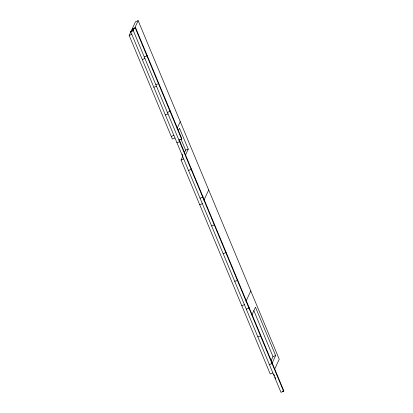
<?xml version="1.0" encoding="UTF-8"?>
<svg xmlns="http://www.w3.org/2000/svg" width="413" height="413" viewBox="0 0 413 413"><rect width="100%" height="100%" fill="white"/><g stroke="black" fill="none" stroke-linecap="round" stroke-linejoin="round"><path stroke-width="0.62" d="M130.73 31.796L130.957 31.305L133.59 30.263L133.363 30.753L130.73 31.796L280.964 392.35L283.597 391.307L283.824 390.817L179.325 140.022M174.983 138.004L172.35 139.042L129.176 35.43L135.526 21.693L138.159 20.65L279.234 359.227L274.475 369.532M283.597 391.307L132.723 29.215L132.95 28.724L135.583 27.681L181.808 138.623L181.581 139.114L178.948 140.152L179.175 139.661M134.721 28.094L138.159 20.65M132.723 29.215L135.356 28.172L135.583 27.681M147.136 55.419L146.909 55.91L144.276 56.948M158.695 83.152L158.468 83.643L155.835 84.686M170.249 110.885L170.022 111.376L167.389 112.419M177.069 128.515L180.244 121.649M178.184 131.076L179.516 128.19L188.24 149.119L185.308 155.469M179.815 141.205L179.588 141.695L176.955 142.738M272.885 372.965L270.252 374.008L181.075 159.976L182.675 156.512M184.275 153.047L185.607 150.162L188.24 149.119M191.374 168.938L191.147 169.428L188.514 170.471M202.928 196.676L202.7 197.166L200.068 198.204M203.934 200.243L208.694 189.939M214.486 224.409L214.259 224.899L211.626 225.942M226.04 252.142L225.813 252.632L223.18 253.675M237.599 279.88L237.372 280.37L234.739 281.408M246.019 301.237L250.779 290.933M249.153 307.613L248.925 308.103L246.293 309.146M251.858 314.969L255.466 307.158L275.636 355.562L272.028 363.378M260.711 335.346L260.484 335.841L257.851 336.879M271.202 360.513L273.003 356.605L275.636 355.562M272.265 363.084L272.038 363.574L269.405 364.617M129.176 35.43L131.809 34.387M142.289 59.529L144.922 58.491M153.843 87.267L156.475 86.224M165.401 115L168.034 113.962M171.261 136.429L173.894 135.387M181.075 159.976L183.708 158.933M199.716 204.719L202.349 203.676M241.796 305.713L244.429 304.675M282.244 391.441L283.824 390.817M253.819 310.561L273.003 356.605M135.356 28.172L181.581 139.114M181.002 139.114L185.607 150.162M132.95 28.724L133.683 30.495M182.102 154.049L182.835 155.82M273.814 374.157L274.552 375.928M275.043 377.105L275.781 378.876"/></g></svg>
